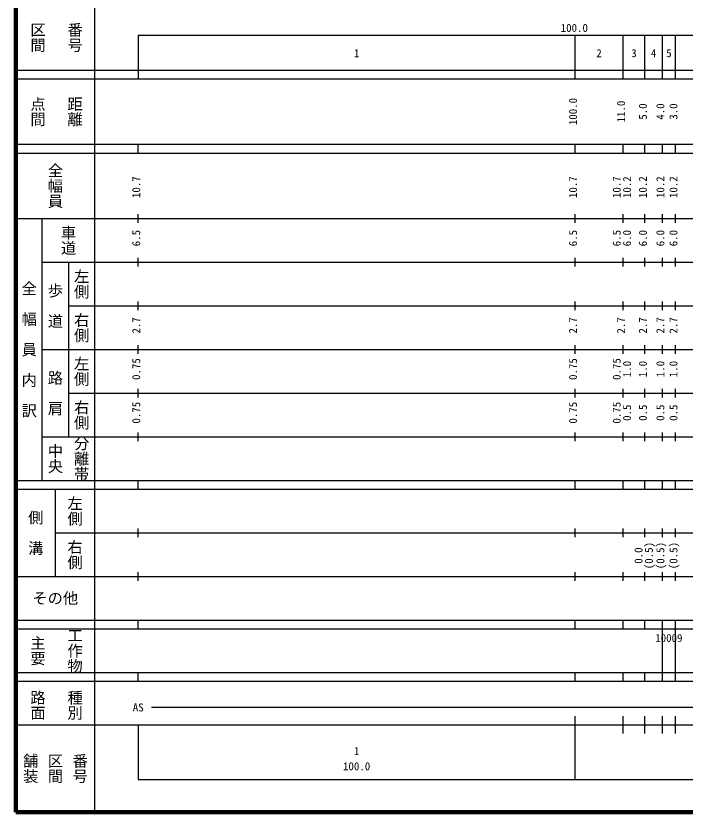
# Model space of a CAD drawing. Units: millimetres on the paper, enlarged 1000 times. Extents: x 40000 to 680000, y 20000 to 380000.
# Drawn here: x 40000 to 193197, y 20000 to 202409 of the extents above; entities that cross this region are included whole.
import ezdxf
from ezdxf.enums import TextEntityAlignment as Align

# ---------------------------------------------------------------- set-up
doc = ezdxf.new("R2010")
doc.units = ezdxf.units.MM
doc.header["$LTSCALE"] = 1000
doc.layers.add('S-TTL', color=2, linetype='Continuous', lineweight=140)
doc.layers.add('S-TTL-BAND', color=7, linetype='Continuous', lineweight=25)
doc.styles.add('@ＭＳ ゴシック', font='')
doc.styles.add('ＭＳ ゴシック', font='')
doc.styles.get('@ＭＳ ゴシック').set_extended_font_data('@MS Gothic')
doc.styles.get('ＭＳ ゴシック').set_extended_font_data('MS Gothic')

msp = doc.modelspace()

# ---------------------------------------------------------------- linework, layer by layer
at = {"layer": 'S-TTL'}
for p, q in [((40000, 380000), (40000, 20000)), ((40000, 20000), (680000, 20000))]:
    msp.add_line(p, q, dxfattribs=at)
at = {"layer": 'S-TTL-BAND'}
for p, q in [((58000, 370000), (58000, 20000)), ((68000, 198000), (579000, 198000)), ((68000, 198000), (68000, 188000)), ((168000, 188000), (168000, 198000)), ((179000, 188000), (179000, 198000)), ((184000, 188000), (184000, 198000)), ((188000, 188000), (188000, 198000)), ((191000, 188000), (191000, 198000)), ((40000, 190000), (579000, 190000)), ((40000, 188000), (579000, 188000)), ((40000, 173000), (579000, 173000)), ((68000, 171000), (68000, 173000)), ((168000, 171000), (168000, 173000)), ((179000, 171000), (179000, 173000)), ((184000, 171000), (184000, 173000)), ((188000, 171000), (188000, 173000)), ((191000, 171000), (191000, 173000)), ((40000, 171000), (579000, 171000)), ((68000, 155000), (68000, 157000)), ((168000, 155000), (168000, 157000)), ((179000, 155000), (179000, 157000)), ((184000, 155000), (184000, 157000)), ((188000, 155000), (188000, 157000)), ((191000, 155000), (191000, 157000)), ((40000, 156000), (579000, 156000)), ((46000, 96000), (46000, 156000)), ((46000, 146000), (579000, 146000)), ((52000, 146000), (52000, 106000)), ((68000, 145000), (68000, 147000)), ((168000, 145000), (168000, 147000)), ((179000, 145000), (179000, 147000)), ((184000, 145000), (184000, 147000)), ((188000, 145000), (188000, 147000)), ((191000, 145000), (191000, 147000)), ((68000, 135000), (68000, 137000)), ((168000, 135000), (168000, 137000)), ((179000, 135000), (179000, 137000)), ((184000, 135000), (184000, 137000)), ((188000, 135000), (188000, 137000)), ((191000, 135000), (191000, 137000)), ((52000, 136000), (579000, 136000)), ((46000, 126000), (579000, 126000)), ((68000, 125000), (68000, 127000)), ((168000, 125000), (168000, 127000)), ((179000, 125000), (179000, 127000)), ((184000, 125000), (184000, 127000)), ((188000, 125000), (188000, 127000)), ((191000, 125000), (191000, 127000)), ((68000, 115000), (68000, 117000)), ((168000, 115000), (168000, 117000)), ((179000, 115000), (179000, 117000)), ((184000, 115000), (184000, 117000)), ((188000, 115000), (188000, 117000)), ((191000, 115000), (191000, 117000)), ((52000, 116000), (579000, 116000)), ((46000, 106000), (579000, 106000)), ((68000, 105000), (68000, 107000)), ((168000, 105000), (168000, 107000)), ((179000, 105000), (179000, 107000)), ((184000, 105000), (184000, 107000)), ((188000, 105000), (188000, 107000)), ((191000, 105000), (191000, 107000)), ((40000, 96000), (579000, 96000)), ((68000, 94000), (68000, 96000)), ((168000, 94000), (168000, 96000)), ((179000, 94000), (179000, 96000)), ((184000, 94000), (184000, 96000)), ((188000, 94000), (188000, 96000)), ((191000, 94000), (191000, 96000)), ((40000, 94000), (579000, 94000)), ((49000, 94000), (49000, 74000)), ((49000, 84000), (579000, 84000)), ((68000, 83000), (68000, 85000)), ((168000, 83000), (168000, 85000)), ((179000, 83000), (179000, 85000)), ((184000, 83000), (184000, 85000)), ((188000, 83000), (188000, 85000)), ((191000, 83000), (191000, 85000)), ((68000, 73000), (68000, 75000)), ((168000, 73000), (168000, 75000)), ((179000, 73000), (179000, 75000)), ((184000, 73000), (184000, 75000)), ((188000, 73000), (188000, 75000)), ((191000, 73000), (191000, 75000)), ((40000, 74000), (579000, 74000)), ((40000, 64000), (579000, 64000)), ((68000, 62000), (68000, 64000)), ((168000, 62000), (168000, 64000)), ((179000, 62000), (179000, 64000)), ((184000, 62000), (184000, 64000)), ((188000, 62000), (188000, 64000)), ((191000, 62000), (191000, 64000)), ((40000, 62000), (579000, 62000)), ((188000, 52000), (188000, 62000)), ((191000, 52000), (191000, 62000)), ((40000, 52000), (579000, 52000)), ((68000, 50000), (68000, 52000)), ((168000, 50000), (168000, 52000)), ((179000, 50000), (179000, 52000)), ((184000, 50000), (184000, 52000)), ((188000, 50000), (188000, 52000)), ((191000, 50000), (191000, 52000)), ((40000, 50000), (579000, 50000)), ((71000, 44000), (565000, 44000)), ((168000, 27500), (168000, 42000)), ((179000, 38000), (179000, 42000)), ((184000, 38000), (184000, 42000)), ((188000, 38000), (188000, 42000)), ((191000, 38000), (191000, 42000)), ((40000, 40000), (579000, 40000)), ((68000, 40000), (68000, 27500)), ((68000, 27500), (579000, 27500))]:
    msp.add_line(p, q, dxfattribs=at)

# ---------------------------------------------------------------- texts
at = {"layer": 'S-TTL-BAND', "style": '@ＭＳ ゴシック'}
for s, p in [('番号', (53500, 197500)), ('区間', (45000, 197500)), ('点間', (45000, 180500)), ('距離', (53500, 180500)), ('全幅員', (49000, 163500)), ('車道', (52000, 151000)), ('左側', (55000, 141000)), ('全\u3000幅\u3000員\u3000内\u3000訳', (43000, 126000)), ('歩\u3000道', (49000, 136000)), ('右側', (55000, 131000)), ('左側', (55000, 121000)), ('路\u3000肩', (49000, 116000)), ('右側', (55000, 111000)), ('分離帯', (55000, 101000)), ('中央', (49000, 101000)), ('左側', (53500, 89000)), ('側\u3000溝', (44500, 84000)), ('右側', (53500, 79000)), ('主要', (45000, 57000)), ('工作物', (53500, 57000)), ('路面', (45000, 44500)), ('種別', (53500, 44500)), ('舗装', (43333, 30000)), ('区間', (49000, 30000)), ('番号', (54667, 30000))]:
    msp.add_text(s, height=2566, rotation=270, dxfattribs=at).set_placement(p, align=Align.MIDDLE_CENTER)
at = {"layer": 'S-TTL-BAND', "style": 'ＭＳ ゴシック'}
for s, p in [('100.0', (167844, 198195)), ('1', (118000, 192405)), ('2', (173500, 192405)), ('3', (181500, 192405)), ('4', (186000, 192405)), ('5', (189500, 192405)), ('AS', (68000, 42500)), ('1', (118000, 32523)), ('100.0', (118000, 29033))]:
    msp.add_text(s, height=1833, dxfattribs=at).set_placement(p, align=Align.BOTTOM_CENTER)
for s, p in [('100.0', (169000, 180500)), ('11.0', (180000, 180500)), ('5.0', (185000, 180500)), ('4.0', (189000, 180500)), ('3.0', (192000, 180500)), ('10.7', (69000, 163174)), ('10.7', (169000, 163174)), ('10.7', (179000, 163174)), ('10.2', (181370, 163174)), ('10.2', (185000, 163174)), ('10.2', (189000, 163174)), ('10.2', (192000, 163174)), ('6.0', (181370, 151500)), ('6.0', (185000, 151500)), ('6.0', (189000, 151500)), ('6.0', (192000, 151500)), ('6.5', (69000, 151500)), ('6.5', (169000, 151500)), ('6.5', (179000, 151500)), ('2.7', (69000, 131500)), ('2.7', (169000, 131500)), ('2.7', (180000, 131500)), ('2.7', (185000, 131500)), ('2.7', (189000, 131500)), ('2.7', (192000, 131500)), ('0.75', (69000, 121500)), ('0.75', (169000, 121500)), ('0.75', (179000, 121500)), ('1.0', (181370, 121500)), ('1.0', (185000, 121500)), ('1.0', (189000, 121500)), ('1.0', (192000, 121500)), ('0.75', (69000, 111500)), ('0.75', (169000, 111500)), ('0.75', (179000, 111500)), ('0.5', (181370, 111500)), ('0.5', (185000, 111500)), ('0.5', (189000, 111500)), ('0.5', (192000, 111500)), ('0.0', (184000, 78764)), ('(0.5)', (186370, 78764)), ('(0.5)', (189000, 78764)), ('(0.5)', (192000, 78764))]:
    msp.add_text(s, height=1833, rotation=90, dxfattribs=at).set_placement(p, align=Align.BOTTOM_CENTER)
msp.add_text('その他', height=2566, dxfattribs=at).set_placement((49000, 69000), align=Align.MIDDLE_CENTER)
msp.add_text('10009', height=1833, dxfattribs=at).set_placement((186375, 58405), align=Align.BOTTOM_LEFT)

doc.saveas('drawing.dxf')
